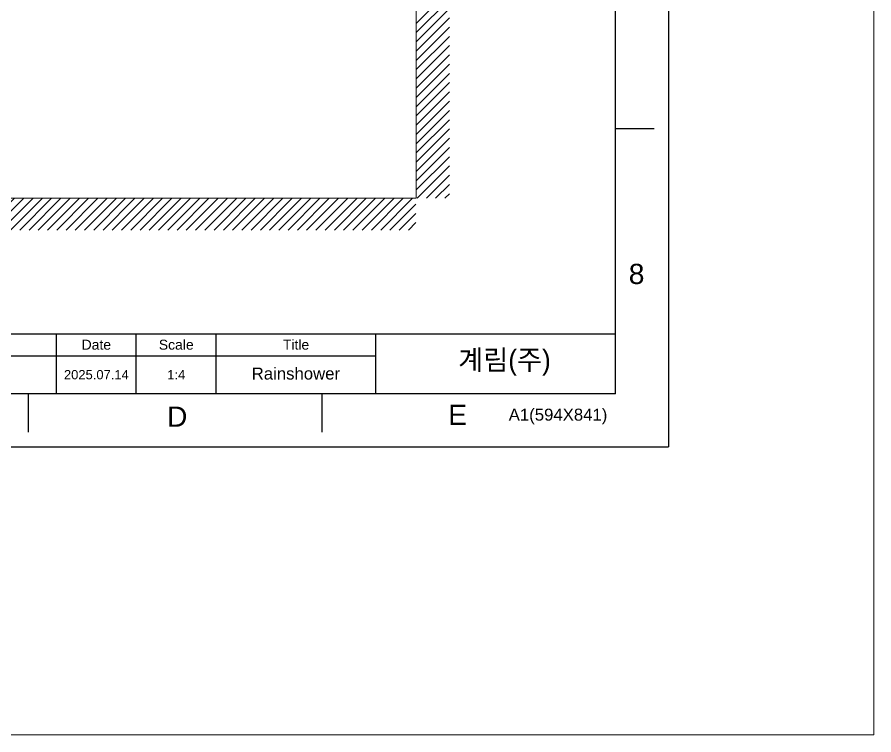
# Model space of a CAD drawing. Header units: millimetres. Extents: x 13495 to 14291, y -4366 to -3315.
# Drawn here: x 13968 to 14291.2, y -4365.9 to -4095.3 of the extents above; entities that cross this region are included whole.
import ezdxf

# ---------------------------------------------------------------- set-up
doc = ezdxf.new("R2010")
doc.units = ezdxf.units.MM
doc.header["$LTSCALE"] = 0.1
doc.linetypes.add('CENTERX2', pattern=[101.6, 63.5, -12.7, 12.7, -12.7])
doc.layers.get('0').update_dxf_attribs({"lineweight": 15})
for name, color, linetype in [('FORM', 7, 'Continuous'), ('hatch', 2, 'Continuous'), ('TEXT', 2, 'Continuous')]:
    doc.layers.add(name, color=color, linetype=linetype)
doc.styles.add('ARIAL', font='arial.ttf')
doc.styles.get("Standard").update_dxf_attribs({"font": 'arial.ttf'})

msp = doc.modelspace()

# ---------------------------------------------------------------- hatches: boundary and pattern name
at = {"layer": 'hatch'}
h = msp.add_hatch(dxfattribs=at)
h.set_pattern_fill('ANSI31', color=256, scale=0.777568)
h.set_pattern_definition([(45, (13318.104, -4145.654), (-1.745691, 1.745691), [])])
h.paths.add_polyline_path([(14118.436, -4163.6), (13747.791, -4163.6), (13748.107, -4175.617), (14118.436, -4175.617)])

# ---------------------------------------------------------------- linework, layer by layer
at = {"linetype": 'Continuous', "lineweight": 18, "extrusion": (-1, -2.22045e-16, 0)}
msp.add_line((14118.492, -4163.6), (14118.492, -4043.891), dxfattribs=at)
msp.add_line((14118.492, -4163.6), (13746.541, -4163.6))
msp.add_lwpolyline([(13494.544, -3315), (14291.177, -3315), (14291.177, -4365.947), (13494.544, -4365.947)], close=True)
at = {"layer": 'FORM', "color": 7, "linetype": 'Continuous'}
for p, q in [((14213.747, -3417.298), (14213.747, -4257.298)), ((14193.747, -4237.298), (14193.747, -3437.298)), ((14193.747, -4137.298), (14208.283, -4137.298)), ((13972.152, -4237.301), (13972.152, -4251.837)), ((14082.952, -4237.3), (14082.952, -4251.836)), ((13619.747, -4257.298), (14213.747, -4257.298))]:
    msp.add_line(p, q, dxfattribs=at)
at = {"layer": 'FORM'}
for p, q in [((13786.157, -4214.696), (14193.747, -4214.696)), ((13982.794, -4237.298), (13982.794, -4214.696)), ((13982.794, -4237.298), (13982.794, -4214.696)), ((13982.794, -4237.298), (13982.794, -4214.696)), ((14012.931, -4237.298), (14012.931, -4214.696)), ((14043.067, -4237.298), (14043.067, -4214.696)), ((14103.339, -4237.298), (14103.339, -4214.696)), ((13750.747, -4222.983), (14103.339, -4222.983))]:
    msp.add_line(p, q, dxfattribs=at)
at = {"layer": 'FORM', "linetype": 'Continuous'}
msp.add_line((14193.747, -4237.298), (13639.747, -4237.298), dxfattribs=at)
at = {"layer": 'hatch', "linetype": 'Continuous'}
for p, q in [((14118.492, -4097.63), (14131.039, -4085.083)), ((14118.492, -4101.122), (14131.039, -4088.574)), ((14118.492, -4104.613), (14131.039, -4092.066)), ((14118.492, -4108.104), (14131.039, -4095.557)), ((14118.492, -4111.596), (14131.039, -4099.048)), ((14118.492, -4115.087), (14131.039, -4102.54)), ((14118.492, -4118.579), (14131.039, -4106.031)), ((14118.492, -4122.07), (14131.039, -4109.522)), ((14118.492, -4125.561), (14131.039, -4113.014)), ((14118.492, -4129.053), (14131.039, -4116.505)), ((14118.492, -4132.544), (14131.039, -4119.997)), ((14118.492, -4136.035), (14131.039, -4123.488)), ((14118.492, -4139.527), (14131.039, -4126.979)), ((14118.492, -4143.018), (14131.039, -4130.471)), ((14118.492, -4146.51), (14131.039, -4133.962)), ((14118.492, -4150.001), (14131.039, -4137.454)), ((14118.492, -4153.492), (14131.039, -4140.945)), ((14118.492, -4156.984), (14131.039, -4144.436)), ((14118.492, -4160.475), (14131.039, -4147.928)), ((14118.858, -4163.6), (14131.039, -4151.419)), ((14122.349, -4163.6), (14131.039, -4154.91)), ((14125.841, -4163.6), (14131.039, -4158.402)), ((14129.332, -4163.6), (14131.039, -4161.893))]:
    msp.add_line(p, q, dxfattribs=at)

# ---------------------------------------------------------------- texts
at = {"layer": 'FORM', "char_height": 7.624, "attachment_point": 5}
for s, width, insert in [('8', 50, (14201.667, -4192.176)), ('D', 10, (14028.35, -4245.937)), ('E', 10, (14134.143, -4245.303))]:
    msp.add_mtext_dynamic_manual_height_columns(s, width=width, gutter_width=12.5, heights=[0], dxfattribs=dict(at, insert=insert))
at = {"layer": 'TEXT', "style": 'ARIAL'}
msp.add_text('A1(594X841)', height=4.52041, dxfattribs=at).set_placement((14153.426, -4247.46))
at = {"layer": 'TEXT', "char_height": 3.767, "attachment_point": 5}
for s, width, insert in [('Date', 30.13605, (13997.863, -4218.84)), ('Scale', 30.13605, (14027.999, -4218.84)), ('Title', 60.27211, (14073.203, -4218.84))]:
    msp.add_mtext_dynamic_manual_height_columns(s, width=width, gutter_width=18.835, heights=[0], dxfattribs=dict(at, insert=insert))
at = {"layer": 'TEXT', "linetype": 'CENTERX2', "insert": (14151.822, -4225.633), "char_height": 7.53401, "attachment_point": 5, "style": 'ARIAL'}
msp.add_mtext_dynamic_manual_height_columns('{\\fHYGothic-Medium|b0|i0|c129|p18;계림(주)}', width=90.40816, gutter_width=18.835, heights=[0], dxfattribs=at)
at = {"layer": 'TEXT', "attachment_point": 5, "style": 'ARIAL'}
for s, width, insert, char_height in [('Rainshower', 47.93711, (14073.132, -4229.722), 4.5204), ('2025.07.14', 30.13605, (13997.863, -4230.141), 3.5), ('1:4', 30.13605, (14027.999, -4230.141), 3.5)]:
    msp.add_mtext_dynamic_manual_height_columns(s, width=width, gutter_width=18.835, heights=[0], dxfattribs=dict(at, insert=insert, char_height=char_height))

doc.saveas('drawing.dxf')
